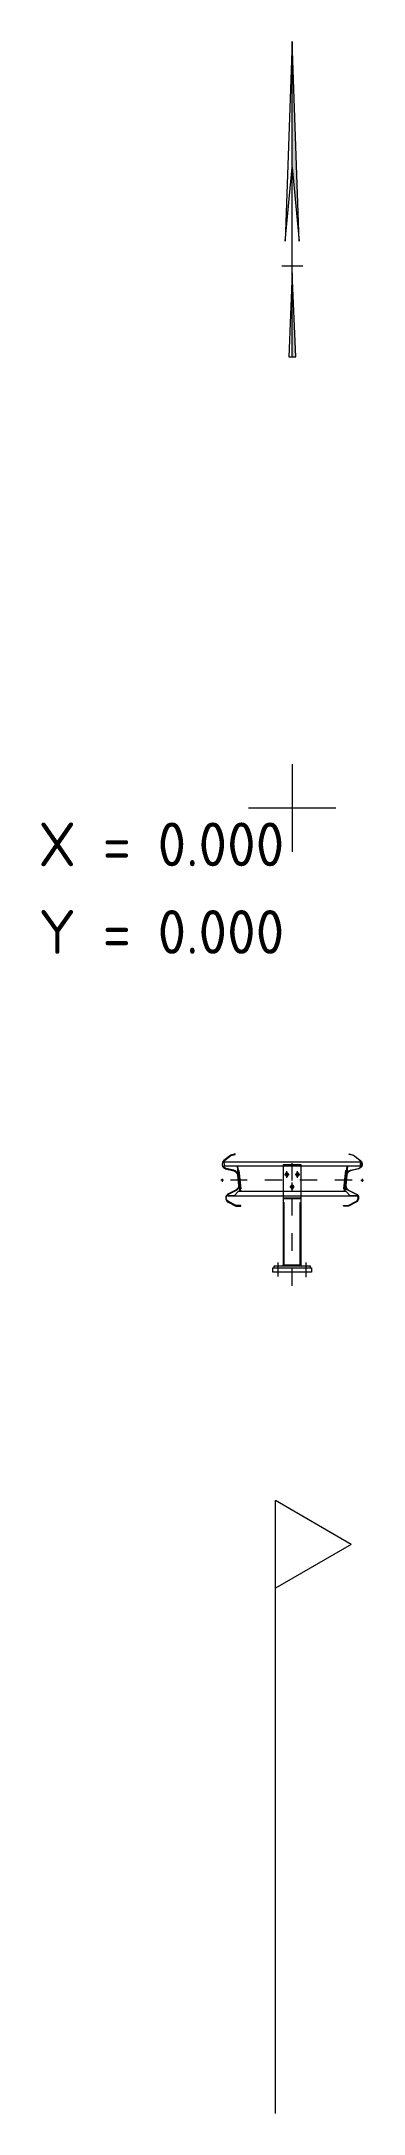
# Model space of a CAD drawing. Header units: metres. Extents: x 71915 to 71916.8, y 465560.1 to 465571.9.
import ezdxf
from ezdxf.enums import TextEntityAlignment as Align

# ---------------------------------------------------------------- set-up
doc = ezdxf.new("R2010")
doc.units = ezdxf.units.M
doc.linetypes.add('ZZ-CENTER-SO', pattern=[8, 5, -1, 1, -1])
for name, color, linetype, lineweight in [('B-WE-BV-GELEIDECONSTRUCTIE-SD', 210, 'Continuous', 18), ('B-WE-OG-GRENS-SD', 7, 'Continuous', 18), ('X-XX-AL-COORDINAATPUNT-S-100', 7, 'Continuous', 18), ('X-XX-AL-ORIENTATIE-S-100', 7, 'Continuous', 18)]:
    doc.layers.add(name, color=color, linetype=linetype, lineweight=lineweight)
doc.styles.add('NLCS-ISO', font='NLCS-ISO.ttf')

# ---------------------------------------------------------------- blocks, each defined once
blk = doc.blocks.new('SAL-COORDINAAT_LINKSONDER-SO')
blk.add_line((-2.5, 0), (2.5, 0))
at = {"flags": 128}
blk.add_lwpolyline([(0, 2.5), (0, -2.5), (0, -2.5)], dxfattribs=at)
at = {"style": 'NLCS-ISO'}
for tag, p in [('X-COORDINAAT', (-0.45, -3.33)), ('Y-COORDINAAT', (-0.45, -8.33))]:
    blk.add_attdef(tag, text='', height=2.5, dxfattribs=at).set_placement(p, align=Align.RIGHT)
blk = doc.blocks.new('SAL-ORIENTATIE_NOORDPIJL-SO')
h = blk.add_hatch(color=256)
h.dxf.hatch_style = 1
h.paths.add_polyline_path([(0, -0.4), (0, -5.2), (0.2, -5.2)])
h.paths.add_polyline_path([(0, 12.8), (0, 5.6), (0.4, 1.4)])
for p, q in [((0, 12.8), (-0.4, 1.4)), ((0, -5.2), (0, 12.8)), ((0.4, 1.4), (0, 12.8)), ((-0.4, 1.4), (0, 5.6)), ((0, 5.6), (0.4, 1.4)), ((-0.6, 0), (0.6, 0)), ((0, -0.4), (-0.2, -5.2)), ((0.2, -5.2), (0, -0.4)), ((-0.2, -5.2), (0.2, -5.2))]:
    blk.add_line(p, q)
blk = doc.blocks.new('SBV-GELEIDECONSTRUCTIE_GELEIDERAIL_2R13380-DMM')
at = {"linetype": 'ZZ-CENTER-SO'}
for p, q in [((400, -2), (400, 731)), ((743, 600), (47, 600))]:
    blk.add_line(p, q, dxfattribs=at)
for p, q in [((8, 600), (-8, 600)), ((0, 608), (0, 592)), ((790, 703), (10, 703)), ((10, 703), (13, 680)), ((787, 680), (13, 680)), ((85, 680), (100, 535)), ((88, 680), (104, 535)), ((95, 656), (91, 655)), ((95, 656), (106, 551)), ((350, 115), (350, 690)), ((350, 690), (450, 690)), ((357, 633), (383, 633)), ((370, 613), (370, 652)), ((417, 633), (443, 633)), ((430, 614), (430, 652)), ((450, 690), (450, 115)), ((705, 656), (694, 551)), ((712, 680), (696, 535)), ((715, 680), (700, 535)), ((705, 656), (709, 655)), ((790, 703), (787, 680)), ((792, 600), (807, 600)), ((800, 608), (800, 592)), ((32, 509), (32, 512)), ((68, 512), (32, 512)), ((768, 509), (32, 509)), ((68, 512), (92, 535)), ((708, 535), (92, 535)), ((106, 551), (102, 551)), ((350, 500), (450, 500)), ((350, 495), (450, 495)), ((387, 563), (412, 563)), ((400, 541), (400, 587)), ((694, 551), (698, 551)), ((708, 535), (732, 512)), ((768, 512), (732, 512)), ((768, 509), (768, 512)), ((350, 473), (355, 473)), ((355, 110), (355, 473)), ((445, 110), (445, 473)), ((445, 473), (450, 473)), ((320, 50), (320, 130)), ((480, 47), (480, 130)), ((295, 110), (295, 100)), ((505, 110), (295, 110)), ((295, 100), (505, 100)), ((350, 115), (343, 110)), ((450, 115), (350, 115)), ((450, 115), (457, 110)), ((505, 100), (505, 110))]:
    blk.add_line(p, q)
for points in [[(106, 455), (80, 456), (37, 478, -0.622923), (37, 521), (79, 541, 0.316543), (96, 571), (90, 631, 0.314911), (67, 657), (21, 668, -0.62263), (12, 711), (50, 741), (75, 747), (74, 750), (49, 743), (10, 713, 0.62263), (20, 666), (66, 654, -0.314911), (87, 631), (93, 571, -0.316543), (78, 544), (36, 523, 0.622923), (35, 475), (79, 453), (106, 452)], [(694, 455), (720, 456), (763, 478, 0.622923), (763, 521), (721, 541, -0.316543), (704, 571), (710, 631, -0.314911), (733, 657), (779, 668, 0.62263), (788, 711), (750, 741), (725, 747), (726, 750), (751, 743), (790, 713, -0.62263), (780, 666), (734, 654, 0.314911), (713, 631), (707, 571, 0.316543), (722, 544), (764, 523, -0.622923), (765, 475), (721, 453), (694, 452)], [(367, 621, 0.57735), (373, 621), (378, 629, 1.732051), (362, 629)], [(427, 621, 0.57735), (433, 621), (438, 629, 1.732051), (422, 629)], [(397, 551, 0.57735), (403, 551), (408, 559, 1.732051), (392, 559)]]:
    blk.add_lwpolyline(points, format="xyb", close=True)
blk.add_lwpolyline([(290, 100), (510, 100), (510, 75), (290, 75)], close=True)
blk = doc.blocks.new('SOG-ERFGRENS_RECHTS-D')
for p, q in [((0.433, 3.25), (0, 3.5)), ((0, 3), (0, 3.5)), ((0.433, 3.25), (0, 3)), ((0, 0), (0, 3))]:
    blk.add_line(p, q)

msp = doc.modelspace()

# ---------------------------------------------------------------- block references
at = {"layer": 'B-WE-BV-GELEIDECONSTRUCTIE-SD', "xscale": 0.001, "yscale": 0.001, "zscale": 0.001}
msp.add_blockref('SBV-GELEIDECONSTRUCTIE_GELEIDERAIL_2R13380-DMM', (71915.982, 465564.835), dxfattribs=at)
at = {"layer": 'B-WE-OG-GRENS-SD'}
msp.add_blockref('SOG-ERFGRENS_RECHTS-D', (71916.286, 465560.106), dxfattribs=at)
at = {"layer": 'X-XX-AL-COORDINAATPUNT-S-100', "xscale": 0.1, "yscale": 0.1, "zscale": 0.1}
msp.add_blockref('SAL-COORDINAAT_LINKSONDER-SO', (71916.382, 465567.561), dxfattribs=at).add_auto_attribs({'X-COORDINAAT': 'X = 0.000', 'Y-COORDINAAT': 'Y = 0.000'})
at = {"layer": 'X-XX-AL-ORIENTATIE-S-100', "xscale": 0.1, "yscale": 0.1, "zscale": 0.1}
msp.add_blockref('SAL-ORIENTATIE_NOORDPIJL-SO', (71916.382, 465570.657), dxfattribs=at)

doc.saveas('drawing.dxf')
